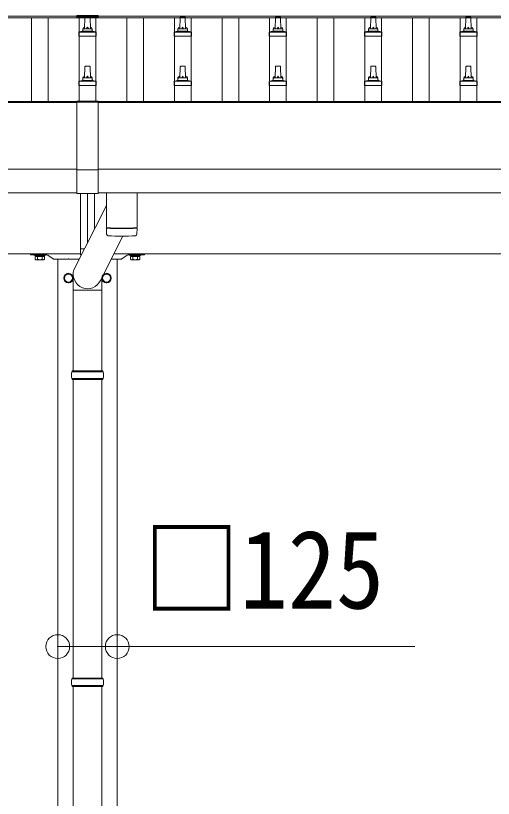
# Model space of a CAD drawing. Units: millimetres at full size, sheet at 1:50; details may follow other scales. Extents: x -14053 to 14053, y -9700 to 9700.
# Drawn here: x -4076 to -3072, y -3461 to -1817 of the extents above; entities that cross this region are included whole.
import ezdxf
from ezdxf.enums import TextEntityAlignment as Align

# ---------------------------------------------------------------- set-up
doc = ezdxf.new("R2010")
doc.units = ezdxf.units.MM
doc.header["$LTSCALE"] = 50
doc.header["$PDMODE"] = 32
doc.header["$PDSIZE"] = 50
for name, color, linetype, lineweight in [('0-2_TEXT1', 4, 'Continuous', 9), ('0-5_ELV2', 5, 'Continuous', 5), ('0-8_TABLE1', 6, 'Continuous', 9), ('0-9_DIM1', 7, 'Continuous', 9)]:
    doc.layers.add(name, color=color, linetype=linetype, lineweight=lineweight)
doc.styles.add('ＭＳ ゴシック', font='')
doc.styles.get('ＭＳ ゴシック').set_extended_font_data('MS Gothic')

msp = doc.modelspace()

# ---------------------------------------------------------------- linework, layer by layer
at = {"layer": '0-2_TEXT1'}
for p, q in [((-9347.65, -1817.81), (-3947.15, -1817.81)), ((-9347.65, -1821.4), (-3924.65, -1821.4)), ((-3947.15, -1816.81), (-3947.15, -1819.66)), ((-3902.15, -1816.81), (-3947.15, -1816.81)), ((-3902.15, -1818.66), (-3947.15, -1818.66)), ((-3902.15, -1819.66), (-3947.15, -1819.66)), ((-3924.65, -1819.66), (-3924.65, -1821.4)), ((-2101.65, -1821.4), (-3924.65, -1821.4)), ((-3902.15, -1816.81), (-3902.15, -1819.66)), ((-2101.65, -1817.81), (-3902.15, -1817.81)), ((-9345.65, -1997.42), (-3947.15, -1997.42)), ((-9345.65, -1999.31), (-3947.15, -1999.31)), ((-3947.15, -1996.46), (-3947.15, -2190.04)), ((-3902.15, -1996.46), (-3947.15, -1996.46)), ((-3902.15, -1998.34), (-3947.15, -1998.34)), ((-3902.15, -1996.46), (-3902.15, -2190.04)), ((-2103.65, -1997.42), (-3902.15, -1997.42)), ((-2103.65, -1999.31), (-3902.15, -1999.31)), ((-3947.15, -2139.2), (-9345.65, -2139.2)), ((-3947.15, -2140.73), (-3902.15, -2140.73)), ((-3902.15, -2139.2), (-2103.65, -2139.2)), ((-9345.65, -2189.02), (-3947.15, -2189.02)), ((-3947.15, -2190.04), (-3902.15, -2190.04)), ((-3924.65, -2293.77), (-3924.65, -2190.04)), ((-3909.65, -2264.4), (-3909.65, -2190.04)), ((-2103.65, -2189.02), (-3902.15, -2189.02)), ((-3939.65, -2316.92), (-9220.65, -2316.92)), ((-4044.65, -2316.92), (-4044.65, -2317.92)), ((-3939.65, -2306.58), (-3931, -2306.2)), ((-3869.1, -2316.92), (-2124.65, -2316.92)), ((-3804.65, -2316.92), (-3804.65, -2317.92)), ((-4043.65, -2318.92), (-4025.32, -2318.92)), ((-4034.46, -2322.32), (-4034.46, -2328.56)), ((-4014.83, -2322.32), (-4034.46, -2322.32)), ((-4033.15, -2329.32), (-4034.46, -2328.56)), ((-4016.15, -2329.32), (-4033.15, -2329.32)), ((-4029.56, -2322.32), (-4029.56, -2328.56)), ((-4023.98, -2318.92), (-4011.52, -2318.92)), ((-4019.74, -2322.32), (-4019.74, -2328.56)), ((-4016.15, -2329.32), (-4014.83, -2328.56)), ((-4014.83, -2322.32), (-4014.83, -2328.56)), ((-4008.11, -2319.99), (-3996.91, -2327.74)), ((-3965.32, -2327.92), (-3996.34, -2327.92)), ((-3987.15, -5816.92), (-3987.15, -2327.92)), ((-3942.09, -2327.92), (-3963.98, -2327.92)), ((-3939.65, -2319.27), (-3937.71, -2319.35)), ((-3874.72, -2327.92), (-3852.96, -2327.92)), ((-3862.15, -2327.92), (-3862.15, -5816.92)), ((-3841.19, -2319.99), (-3852.39, -2327.74)), ((-3825.32, -2318.92), (-3837.78, -2318.92)), ((-3834.46, -2322.32), (-3834.46, -2328.56)), ((-3834.46, -2322.32), (-3814.83, -2322.32)), ((-3833.15, -2329.32), (-3834.46, -2328.56)), ((-3833.15, -2329.32), (-3816.15, -2329.32)), ((-3829.56, -2322.32), (-3829.56, -2328.56)), ((-3805.65, -2318.92), (-3823.98, -2318.92)), ((-3819.74, -2322.32), (-3819.74, -2328.56)), ((-3816.15, -2329.32), (-3814.83, -2328.56)), ((-3814.83, -2322.32), (-3814.83, -2328.56)), ((-3956.05, -2367.67), (-3956.15, -2367.67)), ((-3956.05, -2368.17), (-3956.15, -2368.17)), ((-3893.25, -2367.67), (-3893.15, -2367.67)), ((-3893.25, -2368.17), (-3893.15, -2368.17))]:
    msp.add_line(p, q, dxfattribs=at)
msp.add_lwpolyline([(-3939.65, -2319.27), (-3939.65, -2306.58), (-3939.65, -2190.04)], dxfattribs=at)
for points in [[(-4035.65, -2318.92), (-4013.65, -2318.92), (-4013.65, -2320.52), (-4035.65, -2320.52)], [(-4016.05, -2320.52), (-4016.05, -2322.32), (-4033.25, -2322.32), (-4033.25, -2320.52)], [(-3813.65, -2318.92), (-3835.65, -2318.92), (-3835.65, -2320.52), (-3813.65, -2320.52)], [(-3833.25, -2320.52), (-3833.25, -2322.32), (-3816.05, -2322.32), (-3816.05, -2320.52)], [(-3964.65, -2358.11), (-3973.15, -2363.01), (-3973.15, -2372.83), (-3964.65, -2377.74), (-3956.15, -2372.83), (-3956.15, -2363.01)], [(-3884.65, -2358.11), (-3876.15, -2363.01), (-3876.15, -2372.83), (-3884.65, -2377.74), (-3893.15, -2372.83), (-3893.15, -2363.01)]]:
    msp.add_lwpolyline(points, close=True, dxfattribs=at)
for centre, radius in [((-3964.65, -2367.92), 10), ((-3964.65, -2367.92), 8.5), ((-3884.65, -2367.92), 10), ((-3884.65, -2367.92), 8.5)]:
    msp.add_circle(centre, radius, dxfattribs=at)
for centre, radius, start, end in [((-4043.65, -2317.92), 1, 180, 270), ((-4032.01, -2324.98), 4.34, 235.61575, 304.38425), ((-4024.65, -2313.08), 16.24, 252.41205, 287.58795), ((-4025.32, -2318.72), 0.2, 270, 343.39845), ((-4024.65, -2318.92), 0.5, 16.60155, 163.39845), ((-4023.98, -2318.72), 0.2, 196.60155, 270), ((-4017.29, -2324.98), 4.34, 235.61575, 304.38425), ((-4011.52, -2324.92), 6, 55.30485, 90), ((-3996.34, -2326.92), 1, 235.30485, 270), ((-3965.32, -2327.72), 0.2, 270, 343.39845), ((-3964.65, -2327.92), 0.5, 16.60155, 163.39845), ((-3963.98, -2327.72), 0.2, 196.60155, 270), ((-3852.96, -2326.92), 1, 270, 304.69515), ((-3837.78, -2324.92), 6, 90, 124.69515), ((-3832.01, -2324.98), 4.34, 235.61575, 304.38425), ((-3824.65, -2313.08), 16.24, 252.41205, 287.58795), ((-3825.32, -2318.72), 0.2, 270, 343.39845), ((-3824.65, -2318.92), 0.5, 16.60155, 163.39845), ((-3823.98, -2318.72), 0.2, 196.60155, 270), ((-3817.29, -2324.98), 4.34, 235.61575, 304.38425), ((-3805.65, -2317.92), 1, 270, 0), ((-3964.65, -2367.92), 8.6, 171.25399, 188.74601), ((-3964.65, -2367.92), 8.6, 111.25399, 128.74601), ((-3964.65, -2367.92), 8.6, 51.25399, 68.74601), ((-3964.65, -2367.92), 8.6, 1.66581, 8.74601), ((-3884.65, -2367.92), 8.6, 171.25399, 178.33419), ((-3884.65, -2367.92), 8.6, 111.25399, 128.74601), ((-3884.65, -2367.92), 8.6, 51.25399, 68.74601), ((-3884.65, -2367.92), 8.6, 351.25399, 8.74601), ((-3964.65, -2367.92), 8.6, 231.25399, 248.74601), ((-3964.65, -2367.92), 8.6, 291.25399, 308.74601), ((-3964.65, -2367.92), 8.6, 351.25399, 358.33419), ((-3884.65, -2367.92), 8.6, 181.66581, 188.74601), ((-3884.65, -2367.92), 8.6, 231.25399, 248.74601), ((-3884.65, -2367.92), 8.6, 291.25399, 308.74601)]:
    msp.add_arc(centre, radius, start, end, dxfattribs=at)
at = {"layer": '0-5_ELV2', "color": 4, "lineweight": 9}
for p, q in [((-4042.15, -1997.42), (-4042.15, -1821.4)), ((-4007.15, -1997.42), (-4007.15, -1821.4)), ((-3942.15, -1996.46), (-3942.15, -1821.4)), ((-3907.15, -1996.46), (-3907.15, -1821.4)), ((-3842.15, -1997.42), (-3842.15, -1821.4)), ((-3807.15, -1997.42), (-3807.15, -1821.4)), ((-3742.15, -1997.42), (-3742.15, -1821.4)), ((-3707.15, -1997.42), (-3707.15, -1821.4)), ((-3642.15, -1997.42), (-3642.15, -1821.4)), ((-3607.15, -1997.42), (-3607.15, -1821.4)), ((-3542.15, -1997.42), (-3542.15, -1821.4)), ((-3507.15, -1997.42), (-3507.15, -1821.4)), ((-3442.15, -1997.42), (-3442.15, -1821.4)), ((-3407.15, -1997.42), (-3407.15, -1821.4)), ((-3342.15, -1997.42), (-3342.15, -1821.4)), ((-3307.15, -1997.42), (-3307.15, -1821.4)), ((-3242.15, -1997.42), (-3242.15, -1821.4)), ((-3207.15, -1997.42), (-3207.15, -1821.4)), ((-3142.15, -1997.42), (-3142.15, -1821.4)), ((-3107.15, -1997.42), (-3107.15, -1821.4))]:
    msp.add_line(p, q, dxfattribs=at)
at = {"layer": '0-5_ELV2'}
for p, q in [((-3930.65, -1844.33), (-3929.92, -1820.8)), ((-3928.92, -1819.83), (-3920.38, -1819.83)), ((-3919.38, -1820.8), (-3918.65, -1844.33)), ((-3729.92, -1820.8), (-3730.65, -1844.33)), ((-3720.38, -1819.83), (-3728.92, -1819.83)), ((-3718.65, -1844.33), (-3719.38, -1820.8)), ((-3529.92, -1820.8), (-3530.65, -1844.33)), ((-3520.38, -1819.83), (-3528.92, -1819.83)), ((-3518.65, -1844.33), (-3519.38, -1820.8)), ((-3329.92, -1820.8), (-3330.65, -1844.33)), ((-3320.38, -1819.83), (-3328.92, -1819.83)), ((-3318.65, -1844.33), (-3319.38, -1820.8)), ((-3129.92, -1820.8), (-3130.65, -1844.33)), ((-3120.38, -1819.83), (-3128.92, -1819.83)), ((-3118.65, -1844.33), (-3119.38, -1820.8)), ((-3942.9, -1859.83), (-3942.9, -1852.11)), ((-3942.52, -1851.33), (-3906.78, -1851.33)), ((-3942.14, -1851.14), (-3935.41, -1849.51)), ((-3935.03, -1849.33), (-3914.27, -1849.33)), ((-3934.65, -1848.54), (-3934.65, -1844.33)), ((-3933.65, -1844.33), (-3915.65, -1844.33)), ((-3914.65, -1848.54), (-3914.65, -1844.33)), ((-3907.16, -1851.14), (-3913.89, -1849.51)), ((-3906.4, -1859.83), (-3906.4, -1852.11)), ((-3742.9, -1859.83), (-3742.9, -1852.11)), ((-3706.78, -1851.33), (-3742.52, -1851.33)), ((-3742.14, -1851.14), (-3735.41, -1849.51)), ((-3714.27, -1849.33), (-3735.03, -1849.33)), ((-3734.65, -1848.54), (-3734.65, -1844.33)), ((-3715.65, -1844.33), (-3733.65, -1844.33)), ((-3714.65, -1848.54), (-3714.65, -1844.33)), ((-3707.16, -1851.14), (-3713.89, -1849.51)), ((-3706.4, -1859.83), (-3706.4, -1852.11)), ((-3542.9, -1859.83), (-3542.9, -1852.11)), ((-3506.78, -1851.33), (-3542.52, -1851.33)), ((-3542.14, -1851.14), (-3535.41, -1849.51)), ((-3514.27, -1849.33), (-3535.03, -1849.33)), ((-3534.65, -1848.54), (-3534.65, -1844.33)), ((-3515.65, -1844.33), (-3533.65, -1844.33)), ((-3514.65, -1848.54), (-3514.65, -1844.33)), ((-3507.16, -1851.14), (-3513.89, -1849.51)), ((-3506.4, -1859.83), (-3506.4, -1852.11)), ((-3342.9, -1859.83), (-3342.9, -1852.11)), ((-3306.78, -1851.33), (-3342.52, -1851.33)), ((-3342.14, -1851.14), (-3335.41, -1849.51)), ((-3314.27, -1849.33), (-3335.03, -1849.33)), ((-3334.65, -1848.54), (-3334.65, -1844.33)), ((-3315.65, -1844.33), (-3333.65, -1844.33)), ((-3314.65, -1848.54), (-3314.65, -1844.33)), ((-3307.16, -1851.14), (-3313.89, -1849.51)), ((-3306.4, -1859.83), (-3306.4, -1852.11)), ((-3142.9, -1859.83), (-3142.9, -1852.11)), ((-3106.78, -1851.33), (-3142.52, -1851.33)), ((-3142.14, -1851.14), (-3135.41, -1849.51)), ((-3114.27, -1849.33), (-3135.03, -1849.33)), ((-3134.65, -1848.54), (-3134.65, -1844.33)), ((-3115.65, -1844.33), (-3133.65, -1844.33)), ((-3114.65, -1848.54), (-3114.65, -1844.33)), ((-3107.16, -1851.14), (-3113.89, -1849.51)), ((-3106.4, -1859.83), (-3106.4, -1852.11)), ((-3906.4, -1859.83), (-3942.9, -1859.83)), ((-3742.9, -1859.83), (-3706.4, -1859.83)), ((-3542.9, -1859.83), (-3506.4, -1859.83)), ((-3342.9, -1859.83), (-3306.4, -1859.83)), ((-3142.9, -1859.83), (-3106.4, -1859.83)), ((-3928.92, -1923.16), (-3920.38, -1923.16)), ((-3720.38, -1923.16), (-3728.92, -1923.16)), ((-3520.38, -1923.16), (-3528.92, -1923.16)), ((-3320.38, -1923.16), (-3328.92, -1923.16)), ((-3120.38, -1923.16), (-3128.92, -1923.16)), ((-3930.65, -1947.66), (-3929.92, -1924.14)), ((-3919.38, -1924.14), (-3918.65, -1947.66)), ((-3729.92, -1924.14), (-3730.65, -1947.66)), ((-3718.65, -1947.66), (-3719.38, -1924.14)), ((-3529.92, -1924.14), (-3530.65, -1947.66)), ((-3518.65, -1947.66), (-3519.38, -1924.14)), ((-3329.92, -1924.14), (-3330.65, -1947.66)), ((-3318.65, -1947.66), (-3319.38, -1924.14)), ((-3129.92, -1924.14), (-3130.65, -1947.66)), ((-3118.65, -1947.66), (-3119.38, -1924.14)), ((-3942.9, -1963.16), (-3942.9, -1955.45)), ((-3942.52, -1954.66), (-3906.78, -1954.66)), ((-3942.14, -1954.48), (-3935.41, -1952.85)), ((-3935.03, -1952.66), (-3914.27, -1952.66)), ((-3934.65, -1951.87), (-3934.65, -1947.66)), ((-3933.65, -1947.66), (-3915.65, -1947.66)), ((-3914.65, -1951.87), (-3914.65, -1947.66)), ((-3907.16, -1954.48), (-3913.89, -1952.85)), ((-3906.4, -1963.16), (-3906.4, -1955.45)), ((-3742.9, -1963.16), (-3742.9, -1955.45)), ((-3706.78, -1954.66), (-3742.52, -1954.66)), ((-3742.14, -1954.48), (-3735.41, -1952.85)), ((-3714.27, -1952.66), (-3735.03, -1952.66)), ((-3734.65, -1951.87), (-3734.65, -1947.66)), ((-3715.65, -1947.66), (-3733.65, -1947.66)), ((-3714.65, -1951.87), (-3714.65, -1947.66)), ((-3707.16, -1954.48), (-3713.89, -1952.85)), ((-3706.4, -1963.16), (-3706.4, -1955.45)), ((-3542.9, -1963.16), (-3542.9, -1955.45)), ((-3506.78, -1954.66), (-3542.52, -1954.66)), ((-3542.14, -1954.48), (-3535.41, -1952.85)), ((-3514.27, -1952.66), (-3535.03, -1952.66)), ((-3534.65, -1951.87), (-3534.65, -1947.66)), ((-3515.65, -1947.66), (-3533.65, -1947.66)), ((-3514.65, -1951.87), (-3514.65, -1947.66)), ((-3507.16, -1954.48), (-3513.89, -1952.85)), ((-3506.4, -1963.16), (-3506.4, -1955.45)), ((-3342.9, -1963.16), (-3342.9, -1955.45)), ((-3306.78, -1954.66), (-3342.52, -1954.66)), ((-3342.14, -1954.48), (-3335.41, -1952.85)), ((-3314.27, -1952.66), (-3335.03, -1952.66)), ((-3334.65, -1951.87), (-3334.65, -1947.66)), ((-3315.65, -1947.66), (-3333.65, -1947.66)), ((-3314.65, -1951.87), (-3314.65, -1947.66)), ((-3307.16, -1954.48), (-3313.89, -1952.85)), ((-3306.4, -1963.16), (-3306.4, -1955.45)), ((-3142.9, -1963.16), (-3142.9, -1955.45)), ((-3106.78, -1954.66), (-3142.52, -1954.66)), ((-3142.14, -1954.48), (-3135.41, -1952.85)), ((-3114.27, -1952.66), (-3135.03, -1952.66)), ((-3134.65, -1951.87), (-3134.65, -1947.66)), ((-3115.65, -1947.66), (-3133.65, -1947.66)), ((-3114.65, -1951.87), (-3114.65, -1947.66)), ((-3107.16, -1954.48), (-3113.89, -1952.85)), ((-3106.4, -1963.16), (-3106.4, -1955.45)), ((-3906.4, -1963.16), (-3942.9, -1963.16)), ((-3742.9, -1963.16), (-3706.4, -1963.16)), ((-3542.9, -1963.16), (-3506.4, -1963.16)), ((-3342.9, -1963.16), (-3306.4, -1963.16)), ((-3142.9, -1963.16), (-3106.4, -1963.16))]:
    msp.add_line(p, q, dxfattribs=at)
for centre, radius, start, end in [((-3928.92, -1820.83), 1, 90, 178.60509), ((-3920.38, -1820.83), 1, 1.39491, 90), ((-3728.92, -1820.83), 1, 90, 178.60509), ((-3720.38, -1820.83), 1, 1.39491, 90), ((-3528.92, -1820.83), 1, 90, 178.60509), ((-3520.38, -1820.83), 1, 1.39491, 90), ((-3328.92, -1820.83), 1, 90, 178.60509), ((-3320.38, -1820.83), 1, 1.39491, 90), ((-3128.92, -1820.83), 1, 90, 178.60509), ((-3120.38, -1820.83), 1, 1.39491, 90), ((-3930.56, -1844.96), 4.13, 90, 171.17633), ((-3921.32, -1844.33), 4.83, 133.60282, 180), ((-3927.98, -1844.33), 4.83, 0, 46.39718), ((-3918.73, -1844.96), 4.13, 8.82367, 90), ((-3730.56, -1844.96), 4.13, 90, 171.17633), ((-3721.32, -1844.33), 4.83, 133.60282, 180), ((-3727.98, -1844.33), 4.83, 0, 46.39718), ((-3718.73, -1844.96), 4.13, 8.82367, 90), ((-3530.56, -1844.96), 4.13, 90, 171.17633), ((-3521.32, -1844.33), 4.83, 133.60282, 180), ((-3527.98, -1844.33), 4.83, 0, 46.39718), ((-3518.73, -1844.96), 4.13, 8.82367, 90), ((-3330.56, -1844.96), 4.13, 90, 171.17633), ((-3321.32, -1844.33), 4.83, 133.60282, 180), ((-3327.98, -1844.33), 4.83, 0, 46.39718), ((-3318.73, -1844.96), 4.13, 8.82367, 90), ((-3130.56, -1844.96), 4.13, 90, 171.17633), ((-3121.32, -1844.33), 4.83, 133.60282, 180), ((-3127.98, -1844.33), 4.83, 0, 46.39718), ((-3118.73, -1844.96), 4.13, 8.82367, 90), ((-3941.9, -1852.11), 1, 103.62699, 180), ((-3935.65, -1848.54), 1, 283.62699, 0), ((-3933.65, -1845.33), 1, 90, 180), ((-3915.65, -1845.33), 1, 0, 90), ((-3913.65, -1848.54), 1, 180, 256.37301), ((-3907.4, -1852.11), 1, 0, 76.37301), ((-3741.9, -1852.11), 1, 103.62699, 180), ((-3735.65, -1848.54), 1, 283.62699, 0), ((-3733.65, -1845.33), 1, 90, 180), ((-3715.65, -1845.33), 1, 0, 90), ((-3713.65, -1848.54), 1, 180, 256.37301), ((-3707.4, -1852.11), 1, 0, 76.37301), ((-3541.9, -1852.11), 1, 103.62699, 180), ((-3535.65, -1848.54), 1, 283.62699, 0), ((-3533.65, -1845.33), 1, 90, 180), ((-3515.65, -1845.33), 1, 0, 90), ((-3513.65, -1848.54), 1, 180, 256.37301), ((-3507.4, -1852.11), 1, 0, 76.37301), ((-3341.9, -1852.11), 1, 103.62699, 180), ((-3335.65, -1848.54), 1, 283.62699, 0), ((-3333.65, -1845.33), 1, 90, 180), ((-3315.65, -1845.33), 1, 0, 90), ((-3313.65, -1848.54), 1, 180, 256.37301), ((-3307.4, -1852.11), 1, 0, 76.37301), ((-3141.9, -1852.11), 1, 103.62699, 180), ((-3135.65, -1848.54), 1, 283.62699, 0), ((-3133.65, -1845.33), 1, 90, 180), ((-3115.65, -1845.33), 1, 0, 90), ((-3113.65, -1848.54), 1, 180, 256.37301), ((-3107.4, -1852.11), 1, 0, 76.37301), ((-3928.92, -1924.16), 1, 90, 178.60509), ((-3920.38, -1924.16), 1, 1.39491, 90), ((-3728.92, -1924.16), 1, 90, 178.60509), ((-3720.38, -1924.16), 1, 1.39491, 90), ((-3528.92, -1924.16), 1, 90, 178.60509), ((-3520.38, -1924.16), 1, 1.39491, 90), ((-3328.92, -1924.16), 1, 90, 178.60509), ((-3320.38, -1924.16), 1, 1.39491, 90), ((-3128.92, -1924.16), 1, 90, 178.60509), ((-3120.38, -1924.16), 1, 1.39491, 90), ((-3941.9, -1955.45), 1, 103.62699, 180), ((-3935.65, -1951.87), 1, 283.62699, 0), ((-3930.56, -1948.29), 4.13, 90, 171.17633), ((-3933.65, -1948.66), 1, 90, 180), ((-3921.32, -1947.66), 4.83, 133.60282, 180), ((-3927.98, -1947.66), 4.83, 0, 46.39718), ((-3918.73, -1948.29), 4.13, 8.82367, 90), ((-3915.65, -1948.66), 1, 0, 90), ((-3913.65, -1951.87), 1, 180, 256.37301), ((-3907.4, -1955.45), 1, 0, 76.37301), ((-3741.9, -1955.45), 1, 103.62699, 180), ((-3735.65, -1951.87), 1, 283.62699, 0), ((-3730.56, -1948.29), 4.13, 90, 171.17633), ((-3733.65, -1948.66), 1, 90, 180), ((-3721.32, -1947.66), 4.83, 133.60282, 180), ((-3727.98, -1947.66), 4.83, 0, 46.39718), ((-3718.73, -1948.29), 4.13, 8.82367, 90), ((-3715.65, -1948.66), 1, 0, 90), ((-3713.65, -1951.87), 1, 180, 256.37301), ((-3707.4, -1955.45), 1, 0, 76.37301), ((-3541.9, -1955.45), 1, 103.62699, 180), ((-3535.65, -1951.87), 1, 283.62699, 0), ((-3530.56, -1948.29), 4.13, 90, 171.17633), ((-3533.65, -1948.66), 1, 90, 180), ((-3521.32, -1947.66), 4.83, 133.60282, 180), ((-3527.98, -1947.66), 4.83, 0, 46.39718), ((-3518.73, -1948.29), 4.13, 8.82367, 90), ((-3515.65, -1948.66), 1, 0, 90), ((-3513.65, -1951.87), 1, 180, 256.37301), ((-3507.4, -1955.45), 1, 0, 76.37301), ((-3341.9, -1955.45), 1, 103.62699, 180), ((-3335.65, -1951.87), 1, 283.62699, 0), ((-3330.56, -1948.29), 4.13, 90, 171.17633), ((-3333.65, -1948.66), 1, 90, 180), ((-3321.32, -1947.66), 4.83, 133.60282, 180), ((-3327.98, -1947.66), 4.83, 0, 46.39718), ((-3318.73, -1948.29), 4.13, 8.82367, 90), ((-3315.65, -1948.66), 1, 0, 90), ((-3313.65, -1951.87), 1, 180, 256.37301), ((-3307.4, -1955.45), 1, 0, 76.37301), ((-3141.9, -1955.45), 1, 103.62699, 180), ((-3135.65, -1951.87), 1, 283.62699, 0), ((-3130.56, -1948.29), 4.13, 90, 171.17633), ((-3133.65, -1948.66), 1, 90, 180), ((-3121.32, -1947.66), 4.83, 133.60282, 180), ((-3127.98, -1947.66), 4.83, 0, 46.39718), ((-3118.73, -1948.29), 4.13, 8.82367, 90), ((-3115.65, -1948.66), 1, 0, 90), ((-3113.65, -1951.87), 1, 180, 256.37301), ((-3107.4, -1955.45), 1, 0, 76.37301)]:
    msp.add_arc(centre, radius, start, end, dxfattribs=at)
at = {"layer": '0-8_TABLE1'}
msp.add_lwpolyline([(-3987.15, -3141.94), (-3862.15, -3141.94), (-3237.58, -3141.94)], dxfattribs=at)
for p in [(-3987.15, -3141.94), (-3862.15, -3141.94)]:
    msp.add_point(p, dxfattribs=at)
at = {"layer": '0-9_DIM1'}
for p, q in [((-3884.65, -2189.02), (-3884.65, -2262.07)), ((-3820.65, -2189.02), (-3820.65, -2262.07)), ((-3884.65, -2215.45), (-3953.59, -2350.43)), ((-3884.45, -2276.06), (-3884.68, -2263.07)), ((-3880.17, -2262.35), (-3880.16, -2263.35)), ((-3825.13, -2262.35), (-3825.14, -2263.35)), ((-3820.62, -2263.07), (-3820.85, -2276.06)), ((-3850.26, -2280.02), (-3897.6, -2372.72)), ((-3954.8, -2393.63), (-3954.8, -2358.96)), ((-3894.5, -2393.63), (-3894.5, -2366.65)), ((-3954.8, -2393.63), (-3924.65, -2393.63)), ((-3954.65, -2393.63), (-3954.65, -2562.92)), ((-3894.5, -2393.63), (-3924.65, -2393.63)), ((-3894.65, -2393.63), (-3894.65, -2562.92)), ((-3892.65, -2562.92), (-3956.65, -2562.92)), ((-3956.65, -2562.92), (-3956.65, -2564.92)), ((-3892.65, -2562.92), (-3892.65, -2564.92)), ((-3891.65, -2564.92), (-3957.65, -2564.92)), ((-3891.65, -2578.92), (-3957.65, -2578.92)), ((-3956.65, -2580.92), (-3956.65, -2578.92)), ((-3892.65, -2580.92), (-3892.65, -2578.92)), ((-3892.65, -2580.92), (-3956.65, -2580.92)), ((-3954.65, -2580.92), (-3954.65, -3207.91)), ((-3894.65, -2580.92), (-3894.65, -3207.91)), ((-3891.65, -3209.91), (-3957.65, -3209.91)), ((-3892.65, -3207.91), (-3956.65, -3207.91)), ((-3956.65, -3207.91), (-3956.65, -3209.91)), ((-3892.65, -3207.91), (-3892.65, -3209.91)), ((-3891.65, -3223.91), (-3957.65, -3223.91)), ((-3956.65, -3225.91), (-3956.65, -3223.91)), ((-3892.65, -3225.91), (-3956.65, -3225.91)), ((-3954.65, -3225.91), (-3954.65, -4157.92)), ((-3894.65, -3225.91), (-3894.65, -4157.92)), ((-3892.65, -3225.91), (-3892.65, -3223.91))]:
    msp.add_line(p, q, dxfattribs=at)
for centre, radius, start, end in [((-3852.65, -1782.34), 480.8, 266.18381, 273.81619), ((-3852.65, -1783.34), 480.8, 266.18381, 273.81619), ((-3881.03, -2275.82), 3.43, 183.91307, 262.91645), ((-3852.66, -1760.36), 519.67, 266.82357, 273.17802), ((-3824.27, -2275.82), 3.43, 277.00994, 356.09787), ((-3908.9, -2571.92), 49.25, 171.82876, 180.00002), ((-3908.9, -2571.92), 49.25, 180.00002, 188.17127), ((-3940.4, -2571.92), 49.25, 359.99998, 8.17124), ((-3940.4, -2571.92), 49.25, 351.82873, 359.99998), ((-3908.9, -3216.91), 49.25, 171.82876, 180.00002), ((-3908.9, -3216.91), 49.25, 180.00002, 188.17127), ((-3940.4, -3216.91), 49.25, 359.99998, 8.17124), ((-3940.4, -3216.91), 49.25, 351.82873, 359.99998)]:
    msp.add_arc(centre, radius, start, end, dxfattribs=at)
msp.add_ellipse((-3924.65, -2358.96), major_axis=(0, -31.56), ratio=0.952301, start_param=4.4387875, end_param=7.4027915, dxfattribs=at)

# ---------------------------------------------------------------- texts
at = {"layer": '0-8_TABLE1', "color": 7, "style": 'ＭＳ ゴシック', "width": 0.9}
msp.add_text('□125', height=165, dxfattribs=at).set_placement((-3807.32, -3111.59), align=Align.BOTTOM_LEFT)

doc.saveas('drawing.dxf')
